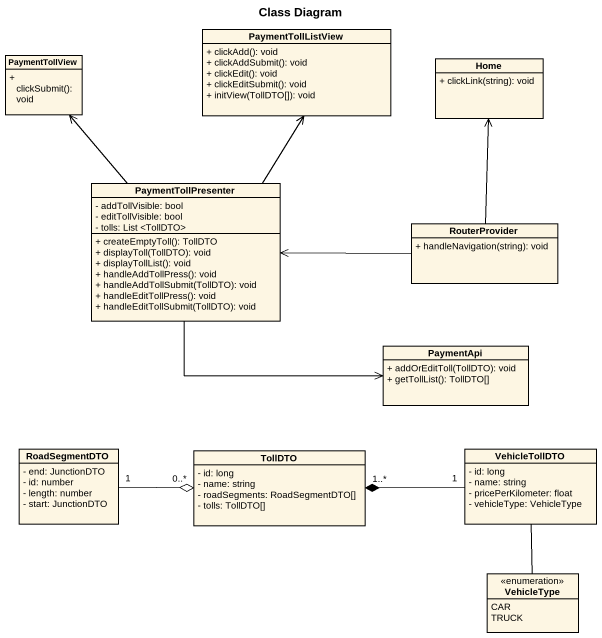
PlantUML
@startuml
title Class Diagram
hide circle
hide empty members
skinparam classAttributeIconSize 0
class PaymentTollView {
  + clickSubmit(): void
}
class PaymentTollListView {
  + clickAdd(): void
  + clickAddSubmit(): void
  + clickEdit(): void
  + clickEditSubmit(): void
  + initView(TollDTO[]): void
}
class Home {
  + clickLink(string): void
}
class PaymentTollPresenter {
  - addTollVisible: bool
  - editTollVisible: bool
  - tolls: List <TollDTO>
  + createEmptyToll(): TollDTO
  + displayToll(TollDTO): void
  + displayTollList(): void
  + handleAddTollPress(): void
  + handleAddTollSubmit(TollDTO): void
  + handleEditTollPress(): void
  + handleEditTollSubmit(TollDTO): void
}
class RouterProvider {
  + handleNavigation(string): void
}
class PaymentApi {
  + addOrEditToll(TollDTO): void
  + getTollList(): TollDTO[]
}
class RoadSegmentDTO {
  - end: JunctionDTO
  - id: number
  - length: number
  - start: JunctionDTO
}
class VehicleTollDTO {
  - id: long
  - name: string
  - pricePerKilometer: float
  - vehicleType: VehicleType
}
class TollDTO {
  - id: long
  - name: string
  - roadSegments: RoadSegmentDTO[]
  - tolls: TollDTO[]
}
enum VehicleType {
  CAR
  TRUCK
}
PaymentTollPresenter -up-> PaymentTollView
PaymentTollPresenter -up-> PaymentTollListView
PaymentTollPresenter -right-> PaymentApi
RouterProvider -up-> Home
RouterProvider -left-> PaymentTollPresenter
RoadSegmentDTO "1" -right-o "0..*" TollDTO
VehicleTollDTO "1" -left-* "1..*" TollDTO
VehicleTollDTO -- VehicleType
@enduml
